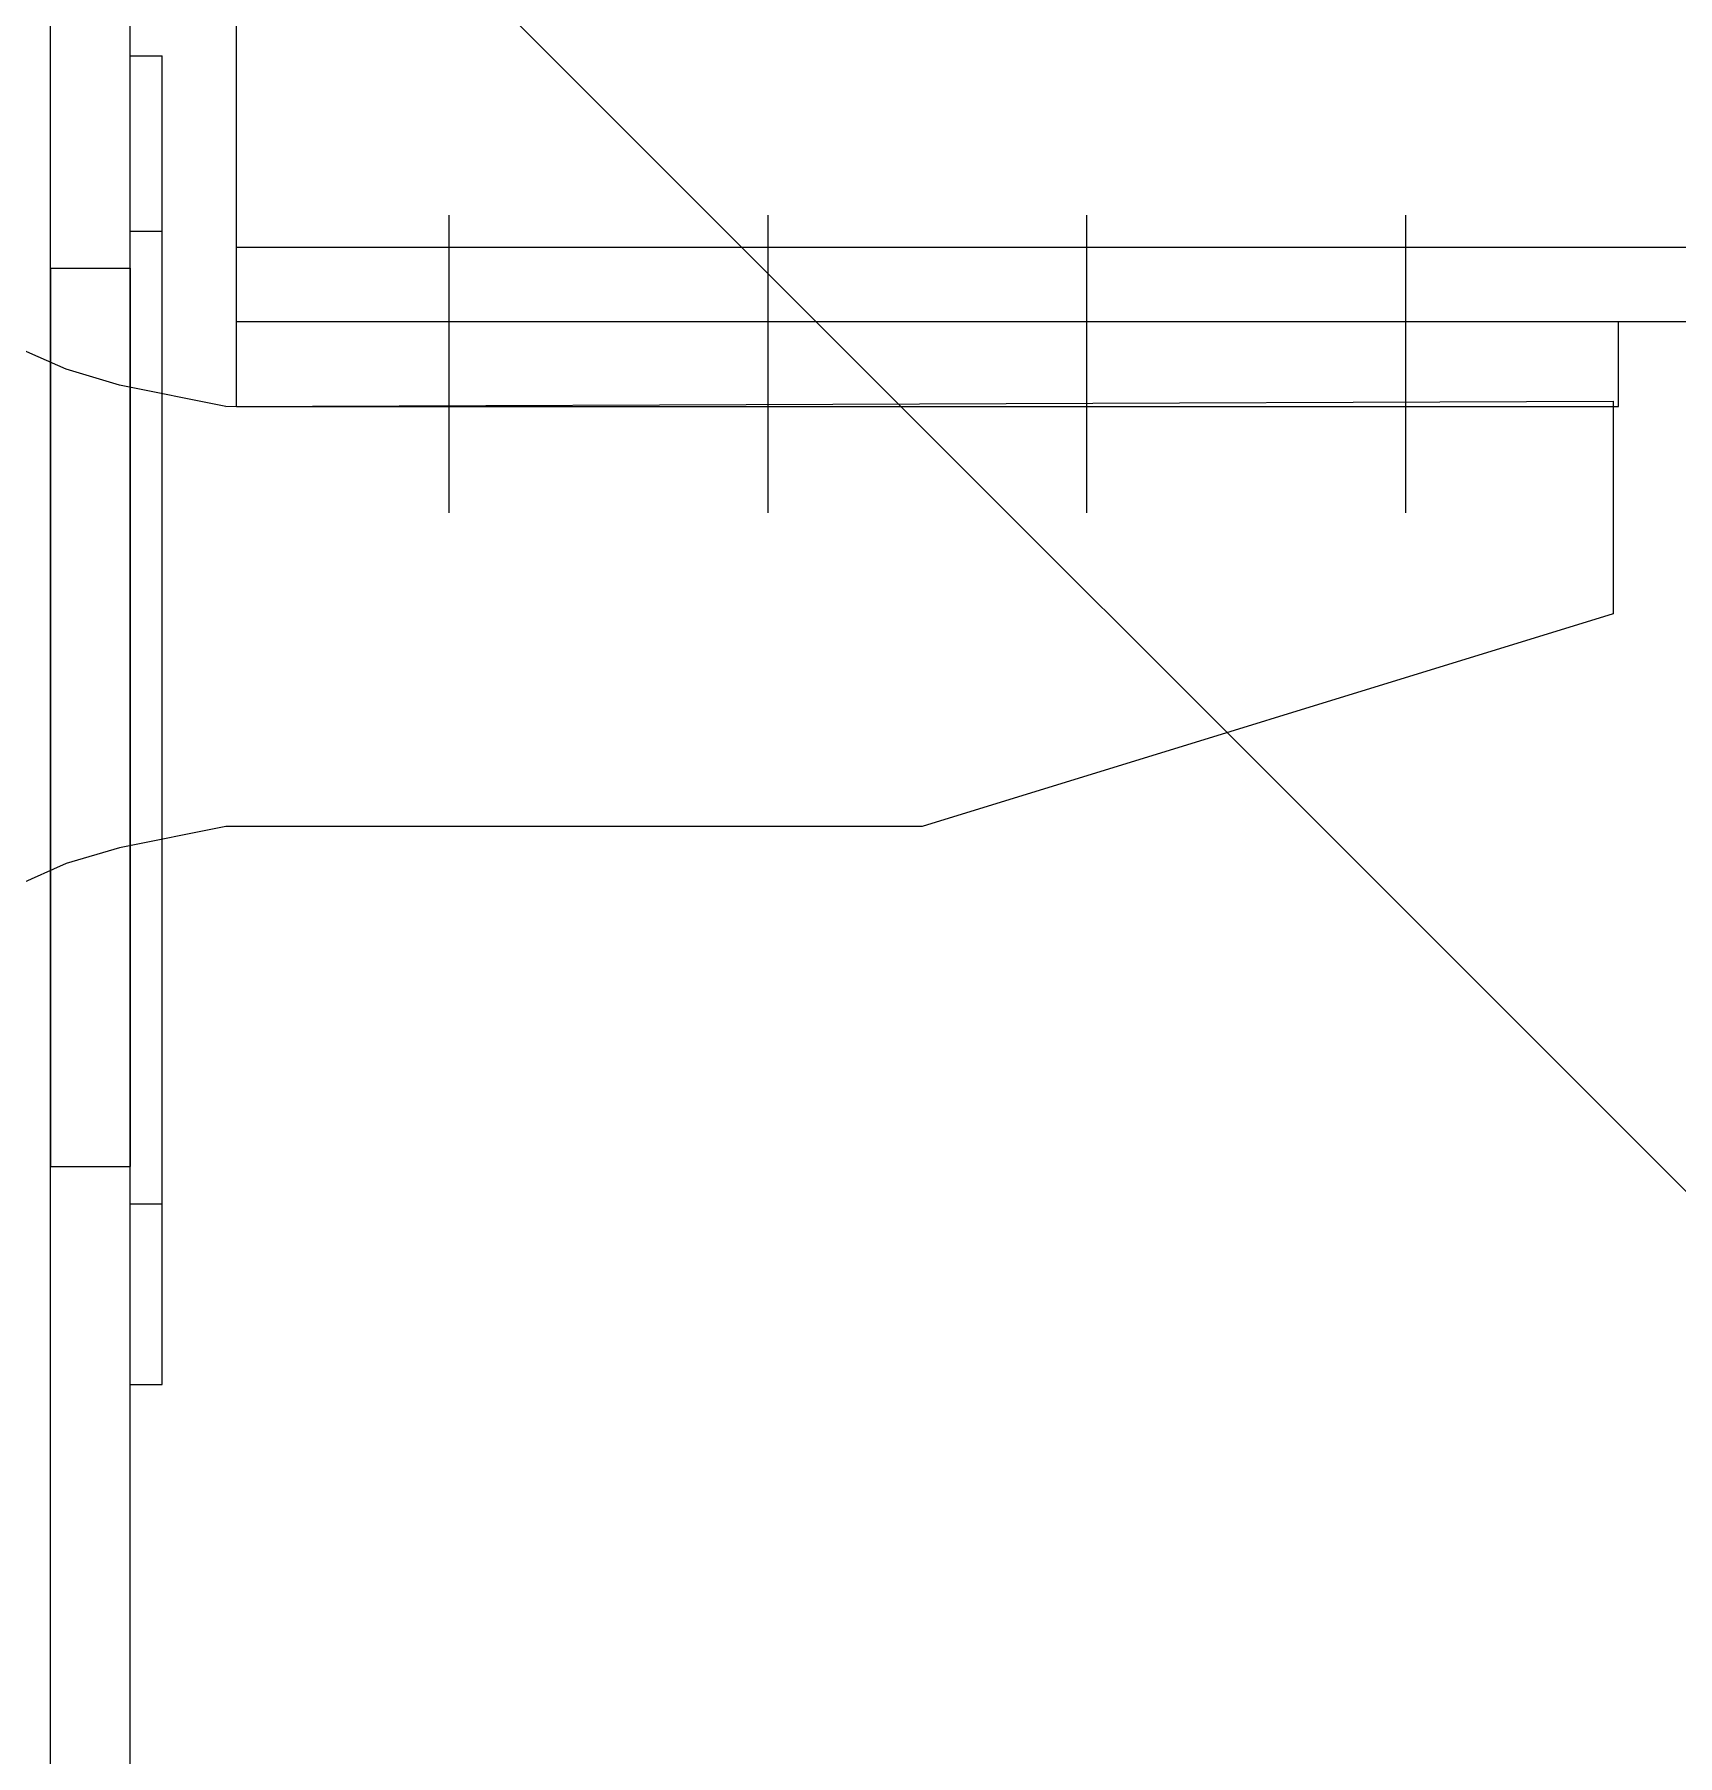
# Model space of a CAD drawing. Extents: x -668440 to 1010955, y -1678500 to 210463.
# Drawn here: x -484966 to -481875, y -899567 to -896329 of the extents above; entities that cross this region are included whole.
import ezdxf

# ---------------------------------------------------------------- set-up
doc = ezdxf.new("R2010")
doc.units = 0
doc.header["$MEASUREMENT"] = 0
doc.layers.get('0').update_dxf_attribs({"color": 3, "linetype": 'CONTINUOUS'})
doc.layers.add('00_ADDL', color=253, linetype='CONTINUOUS', plot=False)
for name, color, linetype in [('BEAM_H-496x199x9x14x13', 7, 'CONTINUOUS'), ('BOLT', 4, 'CONTINUOUS'), ('C400-N16-4M22_d', 7, 'CONTINUOUS'), ('cfhole_d', 7, 'CONTINUOUS'), ('cfr_d', 7, 'CONTINUOUS'), ('COL_H-300x305x15x15x13', 7, 'CONTINUOUS')]:
    doc.layers.add(name, color=color, linetype=linetype)

# ---------------------------------------------------------------- blocks, each defined once
blk = doc.blocks.new('剛接合部C1Y')
at = {"layer": '00_ADDL'}
blk.add_line((-216598.46888, -393132.59222), (-214798.46888, -394932.59222), dxfattribs=at)
at = {"layer": 'BEAM_H-496x199x9x14x13'}
for p, q in [((-215528.46888, -394311.59222), (-215528.46888, -393815.59222)), ((-215528.46888, -394297.59222), (-214798.46888, -394297.59222)), ((-215528.46888, -394311.59222), (-214798.46888, -394311.59222))]:
    blk.add_line(p, q, dxfattribs=at)
at = {"layer": 'BOLT'}
for p, q in [((-215488.46888, -394347.59222), (-215488.46888, -394291.59222)), ((-215428.46888, -394347.59222), (-215428.46888, -394291.59222)), ((-215368.46888, -394347.59222), (-215368.46888, -394291.59222)), ((-215308.46888, -394347.59222), (-215308.46888, -394291.59222))]:
    blk.add_line(p, q, dxfattribs=at)
at = {"layer": 'C400-N16-4M22_d'}
for p, q in [((-215528.46888, -394327.59222), (-215528.46888, -394311.59222)), ((-215528.46888, -394311.59222), (-215268.46888, -394311.59222)), ((-215268.46888, -394327.59222), (-215268.46888, -394311.59222)), ((-215560.46888, -394320.59222), (-215569.46888, -394316.59222)), ((-215550.46888, -394323.59222), (-215560.46888, -394320.59222)), ((-215530.46888, -394327.59222), (-215550.46888, -394323.59222)), ((-215530.46888, -394327.59222), (-215269.46888, -394326.59222)), ((-215528.46888, -394327.59222), (-215268.46888, -394327.59222)), ((-215269.46888, -394326.59222), (-215269.46888, -394366.59222)), ((-215269.46888, -394366.59222), (-215399.46888, -394406.59222)), ((-215530.46888, -394406.59222), (-215550.46888, -394410.59222)), ((-215399.46888, -394406.59222), (-215530.46888, -394406.59222)), ((-215550.46888, -394410.59222), (-215560.46888, -394413.59222)), ((-215560.46888, -394413.59222), (-215569.46888, -394417.59222))]:
    blk.add_line(p, q, dxfattribs=at)
at = {"layer": 'cfhole_d'}
for p, q in [((-215563.46888, -394301.59222), (-215563.46888, -394470.59222)), ((-215563.46888, -394301.59222), (-215548.46888, -394301.59222)), ((-215548.46888, -394301.59222), (-215548.46888, -394470.59222)), ((-215563.46888, -394470.59222), (-215548.46888, -394470.59222))]:
    blk.add_line(p, q, dxfattribs=at)
at = {"layer": 'cfr_d'}
for p, q in [((-215548.46888, -394511.59222), (-215548.46888, -394261.59222)), ((-215548.46888, -394261.59222), (-215542.46888, -394261.59222)), ((-215542.46888, -394511.59222), (-215542.46888, -394261.59222)), ((-215548.46888, -394294.59222), (-215542.46888, -394294.59222)), ((-215548.46888, -394477.59222), (-215542.46888, -394477.59222)), ((-215548.46888, -394511.59222), (-215542.46888, -394511.59222))]:
    blk.add_line(p, q, dxfattribs=at)
at = {"layer": 'COL_H-300x305x15x15x13'}
for p, q in [((-215563.46888, -394910.59222), (-215563.46888, -393815.59222)), ((-215548.46888, -394910.59222), (-215548.46888, -393815.59222))]:
    blk.add_line(p, q, dxfattribs=at)

msp = doc.modelspace()

# ---------------------------------------------------------------- block references
at = {"xscale": 10, "yscale": 10, "zscale": 10}
msp.add_blockref('剛接合部C1Y', (1670698.6842, 3046247.35843, 5600), dxfattribs=at)

doc.saveas('drawing.dxf')
